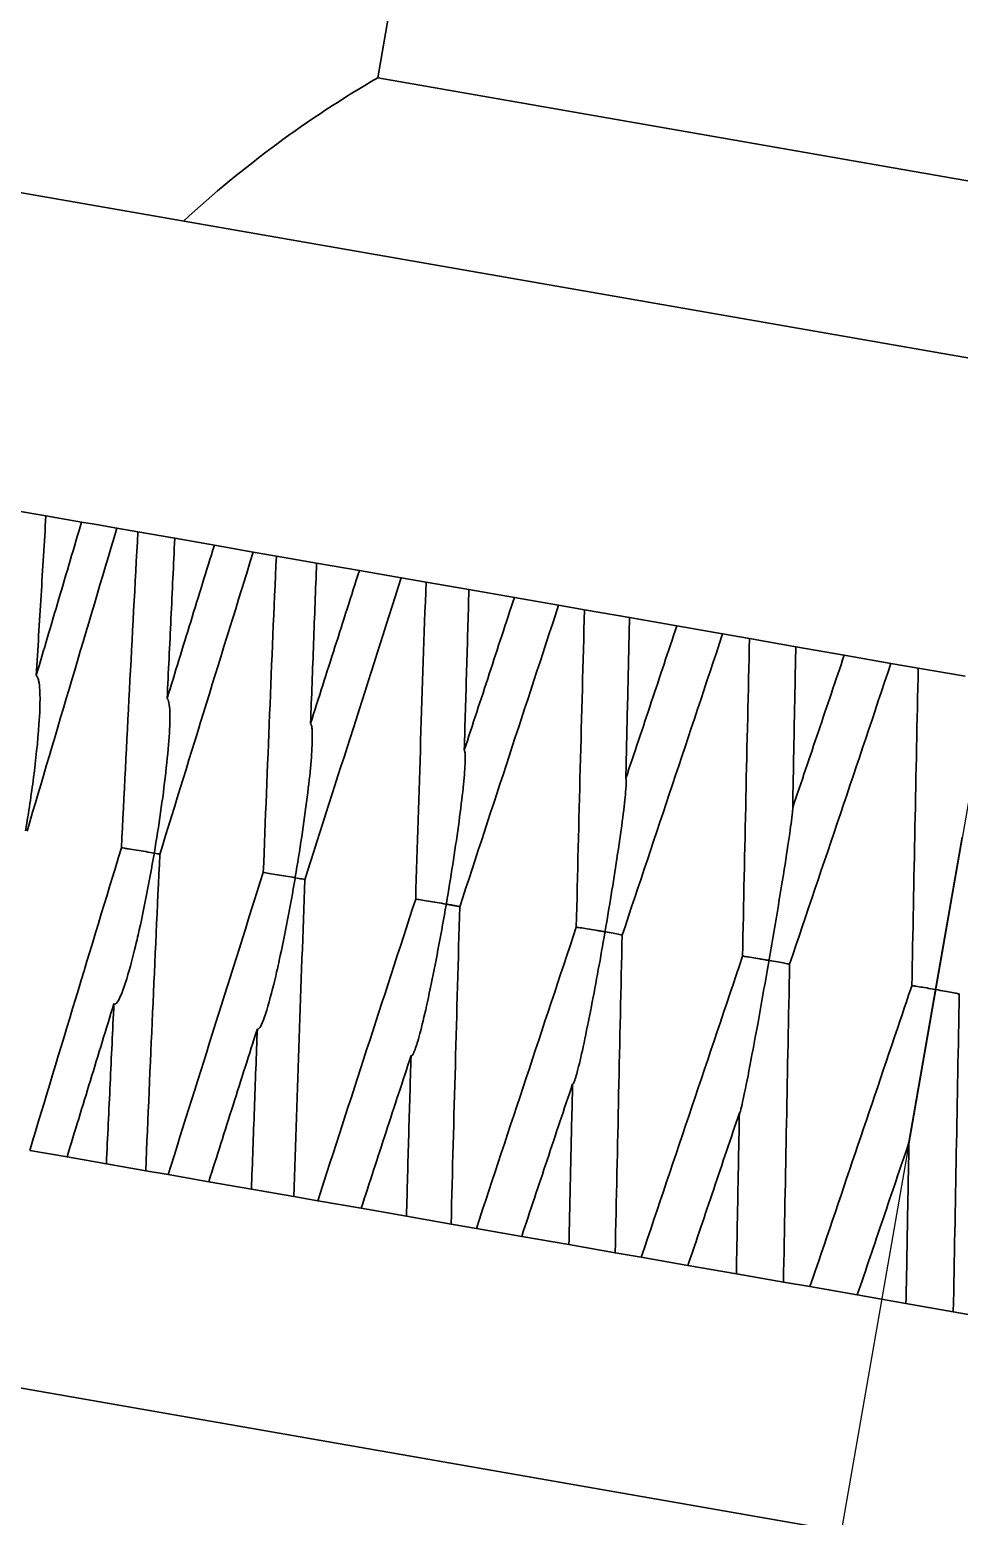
# Model space of a CAD drawing. Header units: millimetres. Extents: x 577 to 7172, y 252 to 2707.
# Drawn here: x 1531.03 to 1542.88, y 1673.62 to 1692.55 of the extents above; entities that cross this region are included whole.
import ezdxf

# ---------------------------------------------------------------- set-up
doc = ezdxf.new("R2010")
doc.units = ezdxf.units.MM
doc.header["$MEASUREMENT"] = 0
doc.linetypes.add('CENTER', pattern=[50.8, 31.75, -6.35, 6.35, -6.35])
doc.layers.add('외형선(ISO)', color=7, linetype='Continuous', lineweight=30)
doc.layers.add('중심선(ISO)', color=1, linetype='CENTER', lineweight=25, true_color=0xff0000)

msp = doc.modelspace()

# ---------------------------------------------------------------- linework, layer by layer
at = {"layer": '외형선(ISO)'}
for p, q in [((1535.469, 1691.939), (1535.946, 1694.674)), ((1553.201, 1688.846), (1535.469, 1691.939)), ((1543.953, 1688.202), (1527.698, 1691.037)), ((1530.818, 1686.433), (1531.239, 1686.359)), ((1531.239, 1686.359), (1531.693, 1686.28)), ((1531.693, 1686.28), (1531.883, 1686.247)), ((1531.883, 1686.247), (1532.143, 1686.202)), ((1532.143, 1686.202), (1532.412, 1686.155)), ((1532.412, 1686.155), (1532.882, 1686.073)), ((1532.882, 1686.073), (1533.386, 1685.985)), ((1533.386, 1685.985), (1533.881, 1685.898)), ((1533.881, 1685.898), (1534.176, 1685.847)), ((1534.176, 1685.847), (1534.689, 1685.757)), ((1534.689, 1685.757), (1535.234, 1685.662)), ((1535.234, 1685.662), (1535.768, 1685.569)), ((1535.768, 1685.569), (1536.084, 1685.514)), ((1536.084, 1685.514), (1536.631, 1685.419)), ((1536.631, 1685.419), (1537.21, 1685.318)), ((1537.21, 1685.318), (1537.773, 1685.219)), ((1537.773, 1685.219), (1538.104, 1685.162)), ((1538.104, 1685.162), (1538.678, 1685.062)), ((1538.678, 1685.062), (1539.28, 1684.956)), ((1539.28, 1684.956), (1539.864, 1684.855)), ((1539.864, 1684.855), (1540.207, 1684.795)), ((1540.207, 1684.795), (1540.797, 1684.692)), ((1540.797, 1684.692), (1541.414, 1684.584)), ((1541.414, 1684.584), (1542.009, 1684.48)), ((1542.009, 1684.48), (1542.357, 1684.42)), ((1542.357, 1684.42), (1542.955, 1684.315)), ((1542.917, 1682.265), (1542.579, 1680.325)), ((1542.239, 1678.376), (1542.579, 1680.325)), ((1531.033, 1678.274), (1531.508, 1678.192)), ((1531.508, 1678.192), (1532.01, 1678.104)), ((1532.01, 1678.104), (1532.511, 1678.017)), ((1532.511, 1678.017), (1532.797, 1677.967)), ((1532.797, 1677.967), (1533.315, 1677.876)), ((1533.315, 1677.876), (1533.859, 1677.781)), ((1533.859, 1677.781), (1534.398, 1677.687)), ((1534.398, 1677.687), (1534.704, 1677.634)), ((1534.704, 1677.634), (1535.257, 1677.538)), ((1535.257, 1677.538), (1535.834, 1677.437)), ((1535.834, 1677.437), (1536.403, 1677.338)), ((1536.403, 1677.338), (1536.725, 1677.281)), ((1536.725, 1677.281), (1537.303, 1677.181)), ((1537.303, 1677.181), (1537.905, 1677.076)), ((1537.905, 1677.076), (1538.494, 1676.973)), ((1538.494, 1676.973), (1538.827, 1676.915)), ((1538.827, 1676.915), (1539.422, 1676.811)), ((1539.422, 1676.811), (1540.039, 1676.703)), ((1540.039, 1676.703), (1540.639, 1676.599)), ((1540.639, 1676.599), (1540.977, 1676.54)), ((1524.136, 1676.432), (1558.615, 1670.417)), ((1540.977, 1676.54), (1541.58, 1676.434)), ((1541.58, 1676.434), (1542.201, 1676.326)), ((1542.201, 1676.326), (1542.804, 1676.221)), ((1542.804, 1676.221), (1543.142, 1676.162))]:
    msp.add_line(p, q, dxfattribs=at)
for centre, radius, start, end in [((1542.492, 1679.828), 14, 120.1092, 132.7208), ((14727.603, -2787.322), 13921.679, 161.2816428, 161.2835445)]:
    msp.add_arc(centre, radius, start, end, dxfattribs=at)
for points, knots in [([(1531.116, 1684.324), (1531.136, 1684.663), (1531.157, 1685.003), (1531.198, 1685.681), (1531.219, 1686.02), (1531.239, 1686.359)], [0, 0, 0, 0, 0.102519, 0.102519, 0.2050369, 0.2050369, 0.2050369, 0.2050369]), ([(1531.693, 1686.28), (1531.597, 1685.954), (1531.5, 1685.628), (1531.308, 1684.976), (1531.212, 1684.65), (1531.116, 1684.324)], [0.000001, 0.000001, 0.000001, 0.000001, 0.1025003, 0.1025003, 0.2050008, 0.2050008, 0.2050008, 0.2050008]), ([(1530.999, 1682.341), (1531.189, 1682.984), (1531.379, 1683.628), (1531.761, 1684.915), (1531.952, 1685.558), (1532.143, 1686.202)], [0.0001063, 0.0001063, 0.0001063, 0.0001063, 0.2025164, 0.2025164, 0.4050892, 0.4050892, 0.4050892, 0.4050892]), ([(1532.412, 1686.155), (1532.375, 1685.485), (1532.339, 1684.814), (1532.269, 1683.473), (1532.235, 1682.802), (1532.202, 1682.131)], [0.000001, 0.000001, 0.000001, 0.000001, 0.2021925, 0.2021925, 0.4043269, 0.4043269, 0.4043269, 0.4043269]), ([(1532.784, 1684.033), (1532.8, 1684.373), (1532.817, 1684.713), (1532.849, 1685.393), (1532.866, 1685.733), (1532.882, 1686.073)], [0, 0, 0, 0, 0.1025141, 0.1025141, 0.2050191, 0.2050191, 0.2050191, 0.2050191]), ([(1532.691, 1682.046), (1532.889, 1682.688), (1533.087, 1683.33), (1533.484, 1684.614), (1533.683, 1685.256), (1533.881, 1685.898)], [0.0000788, 0.0000788, 0.0000788, 0.0000788, 0.2024889, 0.2024889, 0.4050617, 0.4050617, 0.4050617, 0.4050617]), ([(1533.386, 1685.985), (1533.285, 1685.66), (1533.185, 1685.334), (1532.984, 1684.684), (1532.884, 1684.359), (1532.784, 1684.033)], [0.000001, 0.000001, 0.000001, 0.000001, 0.102488, 0.102488, 0.2049842, 0.2049842, 0.2049842, 0.2049842]), ([(1534.176, 1685.847), (1534.146, 1685.176), (1534.118, 1684.503), (1534.063, 1683.16), (1534.036, 1682.488), (1534.01, 1681.816)], [0.000001, 0.000001, 0.000001, 0.000001, 0.2022597, 0.2022597, 0.4043539, 0.4043539, 0.4043539, 0.4043539]), ([(1534.612, 1683.714), (1534.625, 1684.055), (1534.638, 1684.396), (1534.663, 1685.076), (1534.676, 1685.417), (1534.689, 1685.757)], [0, 0, 0, 0, 0.102515, 0.102515, 0.205021, 0.205021, 0.205021, 0.205021]), ([(1535.234, 1685.662), (1535.13, 1685.338), (1535.027, 1685.013), (1534.819, 1684.364), (1534.716, 1684.039), (1534.612, 1683.714)], [0.000001, 0.000001, 0.000001, 0.000001, 0.1024871, 0.1024871, 0.2049823, 0.2049823, 0.2049823, 0.2049823]), ([(1534.539, 1681.724), (1534.744, 1682.365), (1534.949, 1683.006), (1535.358, 1684.287), (1535.563, 1684.929), (1535.768, 1685.569)], [0, 0, 0, 0, 0.2024215, 0.2024215, 0.4049267, 0.4049267, 0.4049267, 0.4049267]), ([(1536.084, 1685.514), (1536.06, 1684.842), (1536.037, 1684.169), (1535.994, 1682.823), (1535.973, 1682.15), (1535.952, 1681.477)], [0.000001, 0.000001, 0.000001, 0.000001, 0.2022282, 0.2022282, 0.4043452, 0.4043452, 0.4043452, 0.4043452]), ([(1536.571, 1683.372), (1536.581, 1683.713), (1536.591, 1684.055), (1536.611, 1684.737), (1536.621, 1685.078), (1536.631, 1685.419)], [0.0000024, 0.0000024, 0.0000024, 0.0000024, 0.1025227, 0.1025227, 0.2050486, 0.2050486, 0.2050486, 0.2050486]), ([(1537.21, 1685.318), (1537.103, 1684.994), (1536.996, 1684.669), (1536.784, 1684.021), (1536.677, 1683.697), (1536.571, 1683.372)], [0.000001, 0.000001, 0.000001, 0.000001, 0.1025079, 0.1025079, 0.2050094, 0.2050094, 0.2050094, 0.2050094]), ([(1536.514, 1681.379), (1536.724, 1682.019), (1536.934, 1682.659), (1537.353, 1683.939), (1537.563, 1684.58), (1537.773, 1685.219)], [0.000001, 0.000001, 0.000001, 0.000001, 0.2024334, 0.2024334, 0.4049748, 0.4049748, 0.4049748, 0.4049748]), ([(1538.104, 1685.162), (1538.085, 1684.488), (1538.067, 1683.815), (1538.032, 1682.467), (1538.015, 1681.794), (1537.999, 1681.12)], [0.000001, 0.000001, 0.000001, 0.000001, 0.2022283, 0.2022283, 0.4043452, 0.4043452, 0.4043452, 0.4043452]), ([(1538.63, 1683.013), (1538.638, 1683.355), (1538.646, 1683.696), (1538.662, 1684.379), (1538.67, 1684.72), (1538.678, 1685.062)], [0.0000012, 0.0000012, 0.0000012, 0.0000012, 0.102522, 0.102522, 0.2050474, 0.2050474, 0.2050474, 0.2050474]), ([(1539.28, 1684.956), (1539.172, 1684.633), (1539.063, 1684.309), (1538.847, 1683.661), (1538.738, 1683.337), (1538.63, 1683.013)], [0.000001, 0.000001, 0.000001, 0.000001, 0.1025075, 0.1025075, 0.2050094, 0.2050094, 0.2050094, 0.2050094]), ([(1538.584, 1681.018), (1538.798, 1681.657), (1539.011, 1682.296), (1539.438, 1683.575), (1539.652, 1684.215), (1539.864, 1684.855)], [0.000001, 0.000001, 0.000001, 0.000001, 0.2024334, 0.2024334, 0.4049747, 0.4049747, 0.4049747, 0.4049747]), ([(1540.207, 1684.795), (1540.191, 1684.121), (1540.175, 1683.447), (1540.146, 1682.098), (1540.132, 1681.424), (1540.118, 1680.75)], [0.000001, 0.000001, 0.000001, 0.000001, 0.2022597, 0.2022597, 0.4043672, 0.4043672, 0.4043672, 0.4043672]), ([(1540.757, 1682.642), (1540.763, 1682.984), (1540.77, 1683.326), (1540.783, 1684.009), (1540.79, 1684.35), (1540.797, 1684.692)], [0, 0, 0, 0, 0.102515, 0.102515, 0.205021, 0.205021, 0.205021, 0.205021]), ([(1541.414, 1684.584), (1541.304, 1684.261), (1541.195, 1683.937), (1540.976, 1683.29), (1540.866, 1682.966), (1540.757, 1682.642)], [0.000001, 0.000001, 0.000001, 0.000001, 0.1024871, 0.1024871, 0.2049823, 0.2049823, 0.2049823, 0.2049823]), ([(1531.151, 1683.705), (1531.159, 1683.821), (1531.169, 1684.001), (1531.159, 1684.179), (1531.155, 1684.225), (1531.143, 1684.275), (1531.139, 1684.29), (1531.131, 1684.307), (1531.128, 1684.311), (1531.122, 1684.319), (1531.119, 1684.322), (1531.116, 1684.324)], [-0.063386, -0.063386, -0.063386, -0.063386, -0.0204823, -0.0204823, -0.00821172, -0.00821172, -0.00358328, -0.00358328, -0.00167579, -0.00167579, -0.00000791, -0.00000791, -0.00000791, -0.00000791]), ([(1540.718, 1680.646), (1540.933, 1681.285), (1541.149, 1681.924), (1541.58, 1683.202), (1541.795, 1683.841), (1542.009, 1684.48)], [0, 0, 0, 0, 0.2024482, 0.2024482, 0.4049553, 0.4049553, 0.4049553, 0.4049553]), ([(1542.357, 1684.42), (1542.343, 1683.746), (1542.329, 1683.071), (1542.302, 1681.722), (1542.289, 1681.048), (1542.276, 1680.373)], [0.000001, 0.000001, 0.000001, 0.000001, 0.2022288, 0.2022288, 0.4043452, 0.4043452, 0.4043452, 0.4043452]), ([(1532.619, 1682.062), (1532.62, 1682.066), (1532.621, 1682.07), (1532.677, 1682.404), (1532.729, 1682.757), (1532.806, 1683.43), (1532.824, 1683.704), (1532.817, 1683.903), (1532.814, 1683.945), (1532.805, 1683.99), (1532.802, 1684.003), (1532.796, 1684.018), (1532.793, 1684.022), (1532.789, 1684.028), (1532.787, 1684.031), (1532.784, 1684.033)], [-0.1195683, -0.1195683, -0.1195683, -0.1195683, -0.1189953, -0.1189953, -0.0702016, -0.0702016, -0.0187503, -0.0187503, -0.0075193, -0.0075193, -0.0032967, -0.0032967, -0.0015474, -0.0015474, -0.0000192, -0.0000192, -0.0000192, -0.0000192]), ([(1530.98, 1682.348), (1530.981, 1682.352), (1530.981, 1682.356), (1531.019, 1682.58), (1531.053, 1682.805), (1531.11, 1683.247), (1531.136, 1683.486), (1531.151, 1683.705)], [-0.1335525, -0.1335525, -0.1335525, -0.1335525, -0.1323901, -0.1323901, -0.0663381, -0.0663381, -0.000001, -0.000001, -0.000001, -0.000001]), ([(1534.612, 1683.714), (1534.615, 1683.712), (1534.617, 1683.708), (1534.621, 1683.7), (1534.623, 1683.695), (1534.628, 1683.675), (1534.63, 1683.658), (1534.635, 1683.601), (1534.635, 1683.548), (1534.631, 1683.337), (1534.608, 1683.084), (1534.529, 1682.447), (1534.475, 1682.092), (1534.417, 1681.757), (1534.417, 1681.753), (1534.416, 1681.749)], [-0.2385344, -0.2385344, -0.2385344, -0.2385344, -0.2350932, -0.2350932, -0.231099, -0.231099, -0.2213571, -0.2213571, -0.1957853, -0.1957853, -0.100959, -0.100959, 0, 0, 0.0011867, 0.0011867, 0.0011867, 0.0011867]), ([(1536.341, 1681.413), (1536.342, 1681.417), (1536.343, 1681.421), (1536.398, 1681.746), (1536.452, 1682.087), (1536.541, 1682.73), (1536.57, 1682.995), (1536.582, 1683.21), (1536.585, 1683.262), (1536.583, 1683.318), (1536.582, 1683.335), (1536.578, 1683.353), (1536.577, 1683.359), (1536.575, 1683.367), (1536.573, 1683.37), (1536.571, 1683.372)], [-0.0011975, -0.0011975, -0.0011975, -0.0011975, 0, 0, 0.0977703, 0.0977703, 0.1974615, 0.1974615, 0.2232164, 0.2232164, 0.2329359, 0.2329359, 0.2369454, 0.2369454, 0.2404478, 0.2404478, 0.2404478, 0.2404478]), ([(1538.365, 1681.06), (1538.366, 1681.064), (1538.366, 1681.068), (1538.419, 1681.373), (1538.471, 1681.691), (1538.57, 1682.343), (1538.608, 1682.63), (1538.629, 1682.854), (1538.633, 1682.907), (1538.635, 1682.963), (1538.635, 1682.978), (1538.634, 1682.996), (1538.634, 1683), (1538.632, 1683.008), (1538.631, 1683.011), (1538.63, 1683.013)], [-0.0012119, -0.0012119, -0.0012119, -0.0012119, 0, 0, 0.0917689, 0.0917689, 0.2002994, 0.2002994, 0.2272325, 0.2272325, 0.2368235, 0.2368235, 0.2408067, 0.2408067, 0.2443109, 0.2443109, 0.2443109, 0.2443109]), ([(1540.757, 1682.642), (1540.757, 1682.64), (1540.757, 1682.638), (1540.757, 1682.631), (1540.757, 1682.627), (1540.757, 1682.611), (1540.755, 1682.597), (1540.75, 1682.541), (1540.743, 1682.484), (1540.709, 1682.236), (1540.658, 1681.903), (1540.569, 1681.364), (1540.547, 1681.232), (1540.503, 1680.97), (1540.48, 1680.838), (1540.457, 1680.703), (1540.456, 1680.699), (1540.455, 1680.695)], [-0.2493805, -0.2493805, -0.2493805, -0.2493805, -0.246118, -0.246118, -0.2423949, -0.2423949, -0.2330227, -0.2330227, -0.204166, -0.204166, -0.079735, -0.079735, -0.0398435, -0.0398435, 0, 0, 0.0012299, 0.0012299, 0.0012299, 0.0012299]), ([(1532.202, 1682.131), (1532.006, 1681.489), (1531.811, 1680.846), (1531.421, 1679.56), (1531.227, 1678.918), (1531.033, 1678.274)], [0.0001086, 0.0001086, 0.0001086, 0.0001086, 0.2024397, 0.2024397, 0.404799, 0.404799, 0.404799, 0.404799]), ([(1532.619, 1682.062), (1532.619, 1682.058), (1532.618, 1682.055), (1532.56, 1681.712), (1532.49, 1681.352), (1532.383, 1680.881), (1532.291, 1680.49), (1532.188, 1680.234), (1532.168, 1680.189), (1532.142, 1680.155), (1532.135, 1680.148), (1532.124, 1680.141), (1532.12, 1680.14), (1532.114, 1680.14), (1532.113, 1680.14), (1532.109, 1680.142), (1532.107, 1680.143), (1532.106, 1680.144)], [-0.2196612, -0.2196612, -0.2196612, -0.2196612, -0.2180652, -0.2180652, -0.0786943, -0.0786943, -0.0191214, -0.0191214, -0.0073667, -0.0073667, -0.0038614, -0.0038614, -0.0019014, -0.0019014, -0.0009618, -0.0009618, -0.0000096, -0.0000096, -0.0000096, -0.0000096]), ([(1532.202, 1682.131), (1532.214, 1682.129), (1532.227, 1682.127), (1532.257, 1682.122), (1532.273, 1682.12), (1532.323, 1682.112), (1532.36, 1682.106), (1532.435, 1682.094), (1532.474, 1682.087), (1532.549, 1682.075), (1532.585, 1682.068), (1532.618, 1682.063), (1532.619, 1682.062), (1532.619, 1682.062)], [-0.04723625, -0.04723625, -0.04723625, -0.04723625, -0.04122589, -0.04122589, -0.03520253, -0.03520253, -0.02360243, -0.02360243, -0.01197766, -0.01197766, 0, 0, 0.00027725, 0.00027725, 0.00027725, 0.00027725]), ([(1532.692, 1682.049), (1532.673, 1682.053), (1532.649, 1682.057), (1532.621, 1682.062), (1532.62, 1682.062), (1532.619, 1682.062)], [-0.01037794, -0.01037794, -0.01037794, -0.01037794, 0, 0, 0.00027746, 0.00027746, 0.00027746, 0.00027746]), ([(1532.511, 1678.017), (1532.54, 1678.688), (1532.569, 1679.36), (1532.629, 1680.703), (1532.66, 1681.374), (1532.691, 1682.045)], [0.000001, 0.000001, 0.000001, 0.000001, 0.2023772, 0.2023772, 0.4048295, 0.4048295, 0.4048295, 0.4048295]), ([(1534.009, 1681.815), (1533.806, 1681.174), (1533.604, 1680.533), (1533.2, 1679.25), (1532.998, 1678.608), (1532.797, 1677.967)], [0, 0, 0, 0, 0.2023715, 0.2023715, 0.4046635, 0.4046635, 0.4046635, 0.4046635]), ([(1533.934, 1679.825), (1533.936, 1679.823), (1533.939, 1679.822), (1533.944, 1679.821), (1533.947, 1679.822), (1533.956, 1679.828), (1533.961, 1679.834), (1533.98, 1679.861), (1533.995, 1679.894), (1534.086, 1680.129), (1534.183, 1680.559), (1534.286, 1681.028), (1534.355, 1681.394), (1534.415, 1681.741), (1534.415, 1681.745), (1534.416, 1681.749)], [-0.1572471, -0.1572471, -0.1572471, -0.1572471, -0.1560649, -0.1560649, -0.1548522, -0.1548522, -0.152721, -0.152721, -0.146331, -0.146331, -0.104388, -0.104388, 0, 0, 0.0011863, 0.0011863, 0.0011863, 0.0011863]), ([(1534.416, 1681.749), (1534.415, 1681.749), (1534.414, 1681.749), (1534.378, 1681.756), (1534.339, 1681.762), (1534.262, 1681.775), (1534.224, 1681.782), (1534.151, 1681.794), (1534.115, 1681.799), (1534.054, 1681.809), (1534.028, 1681.813), (1534.01, 1681.816)], [-0.04752686, -0.04752686, -0.04752686, -0.04752686, -0.04725051, -0.04725051, -0.03493475, -0.03493475, -0.02364965, -0.02364965, -0.0117512, -0.0117512, -0.00001983, -0.00001983, -0.00001983, -0.00001983]), ([(1534.398, 1677.687), (1534.42, 1678.36), (1534.443, 1679.033), (1534.491, 1680.379), (1534.515, 1681.051), (1534.539, 1681.723)], [0.000001, 0.000001, 0.000001, 0.000001, 0.202444, 0.202444, 0.4048711, 0.4048711, 0.4048711, 0.4048711]), ([(1534.416, 1681.749), (1534.417, 1681.749), (1534.418, 1681.749), (1534.451, 1681.743), (1534.48, 1681.738), (1534.518, 1681.731), (1534.53, 1681.729), (1534.54, 1681.727)], [-0.04749689, -0.04749689, -0.04749689, -0.04749689, -0.04722014, -0.04722014, -0.03593273, -0.03593273, -0.02922214, -0.02922214, -0.02922214, -0.02922214]), ([(1536.341, 1681.413), (1536.341, 1681.409), (1536.34, 1681.405), (1536.282, 1681.07), (1536.217, 1680.718), (1536.085, 1680.079), (1536.025, 1679.825), (1535.962, 1679.61), (1535.941, 1679.547), (1535.919, 1679.501), (1535.913, 1679.492), (1535.905, 1679.483), (1535.902, 1679.481), (1535.898, 1679.48), (1535.897, 1679.48), (1535.895, 1679.481), (1535.894, 1679.482), (1535.893, 1679.483)], [-0.1122428, -0.1122428, -0.1122428, -0.1122428, -0.111709, -0.111709, -0.0667872, -0.0667872, -0.0231368, -0.0231368, -0.0080983, -0.0080983, -0.0041816, -0.0041816, -0.0020551, -0.0020551, -0.0010411, -0.0010411, -0.0000016, -0.0000016, -0.0000016, -0.0000016]), ([(1535.952, 1681.477), (1535.967, 1681.475), (1535.988, 1681.472), (1536.043, 1681.463), (1536.076, 1681.458), (1536.147, 1681.446), (1536.184, 1681.44), (1536.261, 1681.427), (1536.301, 1681.42), (1536.34, 1681.413), (1536.341, 1681.413), (1536.341, 1681.413)], [0.000001, 0.000001, 0.000001, 0.000001, 0.01173528, 0.01173528, 0.02364131, 0.02364131, 0.03497217, 0.03497217, 0.0472322, 0.0472322, 0.04750759, 0.04750759, 0.04750759, 0.04750759]), ([(1536.403, 1677.338), (1536.421, 1678.011), (1536.439, 1678.685), (1536.476, 1680.032), (1536.495, 1680.705), (1536.514, 1681.379)], [0.000001, 0.000001, 0.000001, 0.000001, 0.2024117, 0.2024117, 0.4048476, 0.4048476, 0.4048476, 0.4048476]), ([(1537.999, 1681.12), (1538.009, 1681.118), (1538.026, 1681.116), (1538.074, 1681.109), (1538.104, 1681.104), (1538.171, 1681.093), (1538.207, 1681.087), (1538.264, 1681.077), (1538.283, 1681.074), (1538.323, 1681.067), (1538.343, 1681.064), (1538.363, 1681.06), (1538.364, 1681.06), (1538.365, 1681.06)], [0.000001, 0.000001, 0.000001, 0.000001, 0.01171844, 0.01171844, 0.02367561, 0.02367561, 0.03513985, 0.03513985, 0.04109188, 0.04109188, 0.04720907, 0.04720907, 0.04748325, 0.04748325, 0.04748325, 0.04748325]), ([(1538.365, 1681.06), (1538.364, 1681.056), (1538.364, 1681.052), (1538.31, 1680.74), (1538.251, 1680.415), (1538.124, 1679.764), (1538.065, 1679.485), (1538.007, 1679.259), (1537.99, 1679.195), (1537.971, 1679.145), (1537.967, 1679.135), (1537.961, 1679.125), (1537.959, 1679.122), (1537.956, 1679.121), (1537.955, 1679.121), (1537.953, 1679.122), (1537.952, 1679.123), (1537.952, 1679.124)], [-0.1175619, -0.1175619, -0.1175619, -0.1175619, -0.1170011, -0.1170011, -0.0735952, -0.0735952, -0.0239366, -0.0239366, -0.0085332, -0.0085332, -0.004356, -0.004356, -0.0021386, -0.0021386, -0.0010841, -0.0010841, -0.0000011, -0.0000011, -0.0000011, -0.0000011]), ([(1538.585, 1681.019), (1538.577, 1681.021), (1538.565, 1681.024), (1538.528, 1681.031), (1538.501, 1681.036), (1538.439, 1681.047), (1538.404, 1681.053), (1538.367, 1681.06), (1538.366, 1681.06), (1538.365, 1681.06)], [-0.03307966, -0.03307966, -0.03307966, -0.03307966, -0.02351647, -0.02351647, -0.01148692, -0.01148692, 0, 0, 0.00027503, 0.00027503, 0.00027503, 0.00027503]), ([(1538.494, 1676.973), (1538.509, 1677.647), (1538.524, 1678.321), (1538.554, 1679.669), (1538.569, 1680.344), (1538.584, 1681.018)], [0.000001, 0.000001, 0.000001, 0.000001, 0.2024117, 0.2024117, 0.4048476, 0.4048476, 0.4048476, 0.4048476]), ([(1540.118, 1680.749), (1539.903, 1680.111), (1539.687, 1679.471), (1539.257, 1678.193), (1539.042, 1677.554), (1538.827, 1676.915)], [0, 0, 0, 0, 0.202344, 0.202344, 0.4046361, 0.4046361, 0.4046361, 0.4046361]), ([(1540.455, 1680.695), (1540.454, 1680.695), (1540.453, 1680.696), (1540.434, 1680.699), (1540.414, 1680.702), (1540.375, 1680.709), (1540.356, 1680.712), (1540.3, 1680.722), (1540.265, 1680.728), (1540.203, 1680.738), (1540.177, 1680.742), (1540.146, 1680.746), (1540.138, 1680.748), (1540.125, 1680.749), (1540.121, 1680.75), (1540.118, 1680.75)], [-0.04747069, -0.04747069, -0.04747069, -0.04747069, -0.04719797, -0.04719797, -0.04137197, -0.04137197, -0.03530257, -0.03530257, -0.02370302, -0.02370302, -0.01188515, -0.01188515, -0.00580104, -0.00580104, -0.00001582, -0.00001582, -0.00001582, -0.00001582]), ([(1540.078, 1678.753), (1540.079, 1678.751), (1540.079, 1678.75), (1540.081, 1678.751), (1540.082, 1678.753), (1540.085, 1678.76), (1540.088, 1678.768), (1540.098, 1678.804), (1540.109, 1678.85), (1540.16, 1679.079), (1540.229, 1679.433), (1540.335, 1680.015), (1540.359, 1680.15), (1540.406, 1680.416), (1540.43, 1680.55), (1540.454, 1680.687), (1540.455, 1680.691), (1540.455, 1680.695)], [-0.2701523, -0.2701523, -0.2701523, -0.2701523, -0.2651018, -0.2651018, -0.2598008, -0.2598008, -0.2505391, -0.2505391, -0.2185043, -0.2185043, -0.0811759, -0.0811759, -0.0405628, -0.0405628, 0, 0, 0.0012287, 0.0012287, 0.0012287, 0.0012287]), ([(1540.455, 1680.695), (1540.456, 1680.695), (1540.457, 1680.695), (1540.496, 1680.688), (1540.532, 1680.682), (1540.6, 1680.67), (1540.63, 1680.664), (1540.678, 1680.655), (1540.696, 1680.651), (1540.712, 1680.648), (1540.716, 1680.647), (1540.718, 1680.646)], [-0.04750427, -0.04750427, -0.04750427, -0.04750427, -0.04723075, -0.04723075, -0.0356283, -0.0356283, -0.02374797, -0.02374797, -0.01220687, -0.01220687, -0.00675221, -0.00675221, -0.00675221, -0.00675221]), ([(1540.639, 1676.599), (1540.652, 1677.273), (1540.665, 1677.948), (1540.691, 1679.297), (1540.704, 1679.971), (1540.718, 1680.645)], [0.000001, 0.000001, 0.000001, 0.000001, 0.202444, 0.202444, 0.4048566, 0.4048566, 0.4048566, 0.4048566]), ([(1542.579, 1680.325), (1542.578, 1680.325), (1542.577, 1680.325), (1542.538, 1680.332), (1542.5, 1680.338), (1542.429, 1680.351), (1542.396, 1680.356), (1542.34, 1680.365), (1542.318, 1680.368), (1542.293, 1680.372), (1542.287, 1680.373), (1542.279, 1680.374), (1542.276, 1680.374), (1542.276, 1680.373)], [-0.04747688, -0.04747688, -0.04747688, -0.04747688, -0.04720533, -0.04720533, -0.0355765, -0.0355765, -0.02384243, -0.02384243, -0.01215388, -0.01215388, -0.00588972, -0.00588972, -0.00000096, -0.00000096, -0.00000096, -0.00000096]), ([(1542.579, 1680.325), (1542.58, 1680.325), (1542.581, 1680.325), (1542.62, 1680.318), (1542.658, 1680.311), (1542.729, 1680.298), (1542.762, 1680.292), (1542.817, 1680.282), (1542.84, 1680.277), (1542.864, 1680.272), (1542.87, 1680.271), (1542.878, 1680.269), (1542.88, 1680.268), (1542.88, 1680.268)], [-0.04747689, -0.04747689, -0.04747689, -0.04747689, -0.04720493, -0.04720493, -0.03558126, -0.03558126, -0.02384241, -0.02384241, -0.01215861, -0.01215861, -0.00589052, -0.00589052, -0.00000101, -0.00000101, -0.00000101, -0.00000101]), ([(1542.804, 1676.221), (1542.817, 1676.895), (1542.83, 1677.57), (1542.855, 1678.919), (1542.868, 1679.594), (1542.88, 1680.268)], [0.000001, 0.000001, 0.000001, 0.000001, 0.2024122, 0.2024122, 0.4048476, 0.4048476, 0.4048476, 0.4048476]), ([(1531.508, 1678.192), (1531.607, 1678.517), (1531.707, 1678.842), (1531.906, 1679.493), (1532.006, 1679.818), (1532.106, 1680.144)], [0.000001, 0.000001, 0.000001, 0.000001, 0.102514, 0.102514, 0.2050448, 0.2050448, 0.2050448, 0.2050448]), ([(1532.106, 1680.144), (1532.09, 1679.804), (1532.074, 1679.464), (1532.042, 1678.784), (1532.026, 1678.444), (1532.01, 1678.104)], [0, 0, 0, 0, 0.1025201, 0.1025201, 0.2050225, 0.2050225, 0.2050225, 0.2050225]), ([(1533.315, 1677.876), (1533.418, 1678.201), (1533.521, 1678.526), (1533.727, 1679.175), (1533.83, 1679.5), (1533.934, 1679.825)], [0.000001, 0.000001, 0.000001, 0.000001, 0.1025131, 0.1025131, 0.2050576, 0.2050576, 0.2050576, 0.2050576]), ([(1533.934, 1679.825), (1533.921, 1679.484), (1533.908, 1679.144), (1533.884, 1678.463), (1533.871, 1678.122), (1533.859, 1677.781)], [0, 0, 0, 0, 0.1025356, 0.1025356, 0.2050389, 0.2050389, 0.2050389, 0.2050389]), ([(1542.128, 1679.936), (1541.936, 1679.37), (1541.744, 1678.804), (1541.361, 1677.672), (1541.169, 1677.106), (1540.977, 1676.54)], [0.000001, 0.000001, 0.000001, 0.000001, 0.1792605, 0.1792605, 0.358518, 0.358518, 0.358518, 0.358518]), ([(1535.257, 1677.538), (1535.363, 1677.862), (1535.468, 1678.186), (1535.68, 1678.835), (1535.787, 1679.159), (1535.893, 1679.483)], [0.000001, 0.000001, 0.000001, 0.000001, 0.1025332, 0.1025332, 0.2050688, 0.2050688, 0.2050688, 0.2050688]), ([(1535.893, 1679.483), (1535.883, 1679.142), (1535.873, 1678.801), (1535.853, 1678.119), (1535.844, 1677.778), (1535.834, 1677.437)], [0.0000028, 0.0000028, 0.0000028, 0.0000028, 0.1025287, 0.1025287, 0.2050511, 0.2050511, 0.2050511, 0.2050511]), ([(1537.303, 1677.181), (1537.411, 1677.505), (1537.519, 1677.828), (1537.735, 1678.476), (1537.844, 1678.8), (1537.952, 1679.124)], [0.000001, 0.000001, 0.000001, 0.000001, 0.1025328, 0.1025328, 0.2050688, 0.2050688, 0.2050688, 0.2050688]), ([(1537.952, 1679.124), (1537.944, 1678.783), (1537.936, 1678.441), (1537.92, 1677.758), (1537.913, 1677.417), (1537.905, 1677.076)], [0.0000012, 0.0000012, 0.0000012, 0.0000012, 0.1025275, 0.1025275, 0.2050495, 0.2050495, 0.2050495, 0.2050495]), ([(1539.422, 1676.811), (1539.532, 1677.135), (1539.641, 1677.458), (1539.859, 1678.105), (1539.969, 1678.429), (1540.078, 1678.753)], [0.000001, 0.000001, 0.000001, 0.000001, 0.1025044, 0.1025044, 0.205043, 0.205043, 0.205043, 0.205043]), ([(1540.078, 1678.753), (1540.072, 1678.411), (1540.065, 1678.07), (1540.052, 1677.387), (1540.045, 1677.045), (1540.039, 1676.703)], [0, 0, 0, 0, 0.102521, 0.102521, 0.2050243, 0.2050243, 0.2050243, 0.2050243]), ([(1541.58, 1676.434), (1541.69, 1676.758), (1541.8, 1677.082), (1542.019, 1677.729), (1542.129, 1678.053), (1542.239, 1678.376)], [0.000001, 0.000001, 0.000001, 0.000001, 0.1025326, 0.1025326, 0.2050688, 0.2050688, 0.2050688, 0.2050688]), ([(1542.239, 1678.376), (1542.233, 1678.035), (1542.226, 1677.693), (1542.214, 1677.009), (1542.208, 1676.668), (1542.201, 1676.326)], [0.000001, 0.000001, 0.000001, 0.000001, 0.1025274, 0.1025274, 0.2050493, 0.2050493, 0.2050493, 0.2050493])]:
    msp.add_open_spline(points, degree=3, knots=knots, dxfattribs=at)
for points in [[(1535.952, 1681.477), (1535.535, 1680.196), (1535.119, 1678.915), (1534.704, 1677.634)], [(1537.999, 1681.12), (1537.573, 1679.84), (1537.149, 1678.561), (1536.725, 1677.281)]]:
    msp.add_open_spline(points, degree=3, dxfattribs=at)
msp.add_rational_spline([(1536.515, 1681.381), (1536.468, 1681.391), (1536.341, 1681.413)], [0.893974750058, 0.814353724205, 0.891568288294], degree=2, dxfattribs=at)
at = {"layer": '중심선(ISO)'}
msp.add_line((1552.502, 1737.207), (1529.689, 1606.437), dxfattribs=at)

doc.saveas('drawing.dxf')
